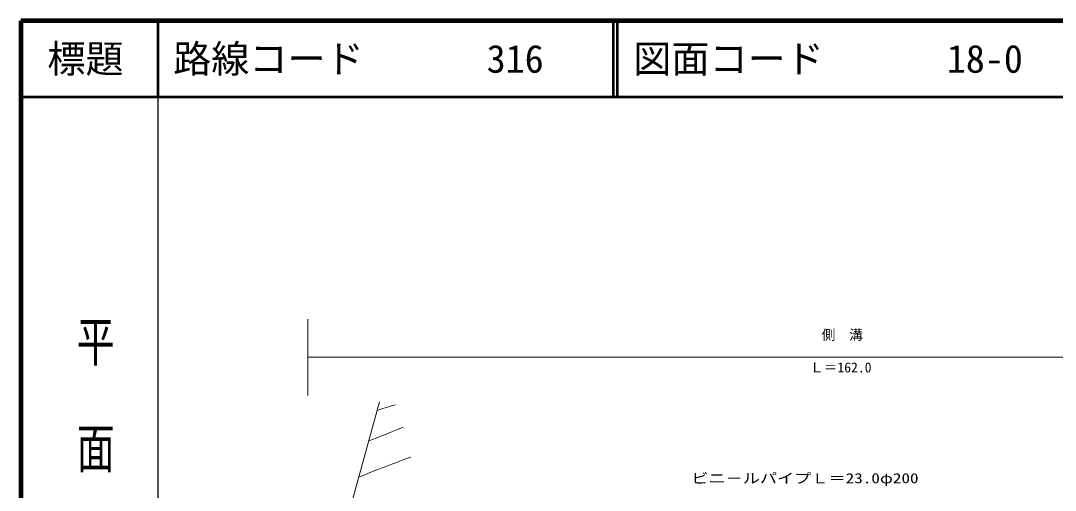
# Model space of a CAD drawing. Units: millimetres, scale not verified. Extents: x 40000 to 680000, y 20000 to 380000.
# Drawn here: x 40000 to 175754, y 318358 to 380000 of the extents above; entities that cross this region are included whole.
import ezdxf
from ezdxf.enums import TextEntityAlignment as Align

# ---------------------------------------------------------------- set-up
doc = ezdxf.new("R2010")
doc.units = ezdxf.units.MM
doc.header["$LTSCALE"] = 1000
for name, color, linetype, lineweight in [('M-BGD-RSTR', 7, 'Continuous', 13), ('M-TTL', 2, 'Continuous', 140), ('M-TTL-BAND', 7, 'Continuous', 25), ('M-TTL-LINE', 7, 'Continuous', 50)]:
    doc.layers.add(name, color=color, linetype=linetype, lineweight=lineweight)
doc.layers.add('M-TTL-TXT', color=7, linetype='Continuous')
doc.styles.add('@ＭＳ ゴシック', font='')
doc.styles.add('ＭＳ ゴシック', font='')
doc.styles.get('@ＭＳ ゴシック').set_extended_font_data('@MS Gothic')
doc.styles.get('ＭＳ ゴシック').set_extended_font_data('MS Gothic')

msp = doc.modelspace()

# ---------------------------------------------------------------- linework, layer by layer
at = {"layer": 'M-BGD-RSTR'}
for p, q in [((77674, 330821), (77674, 340821)), ((77674, 335821), (230658, 335821)), ((87078, 329970), (76675, 292167))]:
    msp.add_line(p, q, dxfattribs=at)
for points in [[(86766, 328835), (87402, 329039), (88128, 329263), (89163, 329587)], [(85670, 324853), (87011, 325344), (88047, 325771), (90198, 326656)]]:
    msp.add_open_spline(points, degree=3, dxfattribs=at)
msp.add_open_spline([(84352, 320064), (85240, 320433), (86136, 320841), (87285, 321265), (88806, 321827), (89289, 322006), (91173, 322721)], degree=3, knots=[0, 0, 0, 0, 1, 1, 1, 2, 2, 2, 2], dxfattribs=at)
at = {"layer": 'M-TTL'}
for p, q in [((40000, 380000), (40000, 20000)), ((680000, 380000), (40000, 380000))]:
    msp.add_line(p, q, dxfattribs=at)
at = {"layer": 'M-TTL-BAND'}
msp.add_line((58000, 370000), (58000, 20000), dxfattribs=at)
at = {"layer": 'M-TTL-LINE'}
for p, q in [((58000, 380000), (58000, 370000)), ((117750, 380000), (117750, 370000)), ((118250, 380000), (118250, 370000)), ((40000, 370000), (680000, 370000))]:
    msp.add_line(p, q, dxfattribs=at)

# ---------------------------------------------------------------- texts
at = {"layer": 'M-BGD-RSTR', "style": 'ＭＳ ゴシック'}
for s, p in [('側\u3000溝', (145097, 339437)), ('Ｌ＝162.0', (143555, 335150))]:
    msp.add_text(s, height=1320, dxfattribs=at).set_placement(p, align=Align.TOP_LEFT)
at = {"layer": 'M-BGD-RSTR', "style": 'ＭＳ ゴシック', "width": 1.25}
msp.add_text('ビニ－ルパイプＬ＝23.0φ200', height=1320, dxfattribs=at).set_placement((127991, 320604), align=Align.TOP_LEFT)
at = {"layer": 'M-TTL-BAND', "style": '@ＭＳ ゴシック', "width": 1.4}
msp.add_text('平  面  図', height=3666, rotation=270, dxfattribs=at).set_placement((49777, 306475), align=Align.MIDDLE_RIGHT)
at = {"layer": 'M-TTL-TXT', "style": 'ＭＳ ゴシック'}
msp.add_text('標題', height=3666, dxfattribs=at).set_placement((48500, 375000), align=Align.MIDDLE_CENTER)
for s, p in [('路線コード', (60000, 375000)), ('316', (101142, 375000)), ('図面コード', (120380, 375000)), ('18-0', (161521, 375000))]:
    msp.add_text(s, height=3666, dxfattribs=at).set_placement(p, align=Align.MIDDLE_LEFT)

doc.saveas('drawing.dxf')
